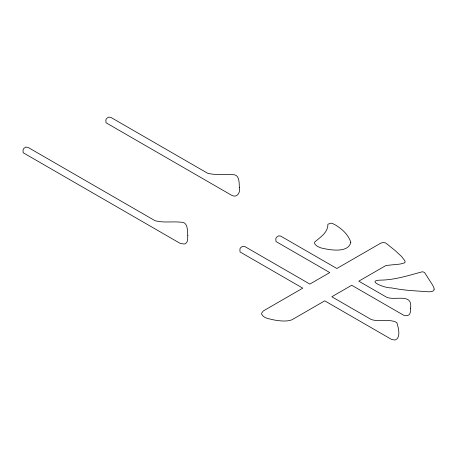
<?xml version="1.0" encoding="UTF-8"?>
<svg xmlns="http://www.w3.org/2000/svg" width="457" height="457" viewBox="0 0 457 457"><rect width="100%" height="100%" fill="white"/><g stroke="black" fill="none" stroke-linecap="round" stroke-linejoin="round"><path stroke-width="0.69" d="M410.569 308.201C410.489 310.783 410.797 315.05 407.41 315.604A3.268 1.891 0 0 1 406.456 315.73L403.662 315.244L351.73 285.259L331.811 296.759L371.09 319.437C379.276 322.374 389.118 318.42 396.796 322.511C398.264 327.121 401.2 337.38 395.476 339.882A3.25 1.874 0 0 1 394.494 339.991L391.563 339.425L324.733 300.843L291.789 319.866C286.025 321.859 279.758 320.905 273.892 319.946C269.739 318.763 263.969 318.609 261.707 314.33A6.678 3.856 0 0 1 261.661 313.205L263.306 310.949L302.768 288.161L240.034 251.944L239.896 249.122A10.3 5.947 0 0 1 240.799 247.551L242.758 246.26L244.855 246.563L309.84 284.077L329.76 272.578L275.965 241.519L275.822 238.697A10.3 5.947 0 0 1 276.731 237.126L278.684 235.835L280.781 236.138L336.838 268.493L380.601 243.238L383.189 242.433L385.794 243.021L395.219 250.625L401.526 256.457L404.713 260.513L405.136 261.878L404.782 262.798L400.098 264.072L385.982 265.483L358.802 281.175L386.536 297.187C394.922 301.032 412.865 292.594 410.569 308.201M187.781 235.601C187.553 238.314 188.193 242.684 184.976 243.838A3.108 1.794 0 0 1 183.982 244.027L179.909 243.238L23.164 152.741L23.027 149.925A10.3 5.947 0 0 1 23.93 148.348L25.889 147.063L28.191 147.48L154.963 220.668C163.32 223.039 172.238 221.279 180.795 222.193C188.038 221.582 187.479 230.751 187.781 235.601M239.342 187.724C240.616 192.683 236.943 198.275 231.659 195.305L106.007 122.756L105.864 119.94A10.3 5.947 0 0 1 106.772 118.363L108.726 117.078L111.028 117.495L207.461 173.163C215.59 175.522 224.284 173.78 232.619 174.688C239.702 174.094 239.131 182.977 239.342 187.724M350.799 242.376C348.16 253.555 329.206 249.882 321.094 247.94A20.702 11.951 0 0 1 317.101 246.14L315.204 244.495L314.593 243.284A6.124 3.536 0 0 1 314.673 242.101C320.094 237.28 328.04 232.716 327.898 224.216L330.794 223.245A3.279 1.897 0 0 1 332.016 223.267C339.974 226.895 348.2 233.841 350.799 242.376M434.15 289.127L433.87 290.195L433.076 290.955A4.759 2.748 0 0 1 431.562 291.543L428.98 291.817L413.345 290.743A104.43 60.29 0 0 1 391.192 287.841C385.862 288.538 364.166 280.107 381.778 280.107C395.682 279.69 409.038 275.337 422.234 271.801A3.439 1.988 0 0 1 423.142 271.932L424.513 272.469L432.402 284.762L433.733 287.219L434.15 289.127"/></g></svg>
